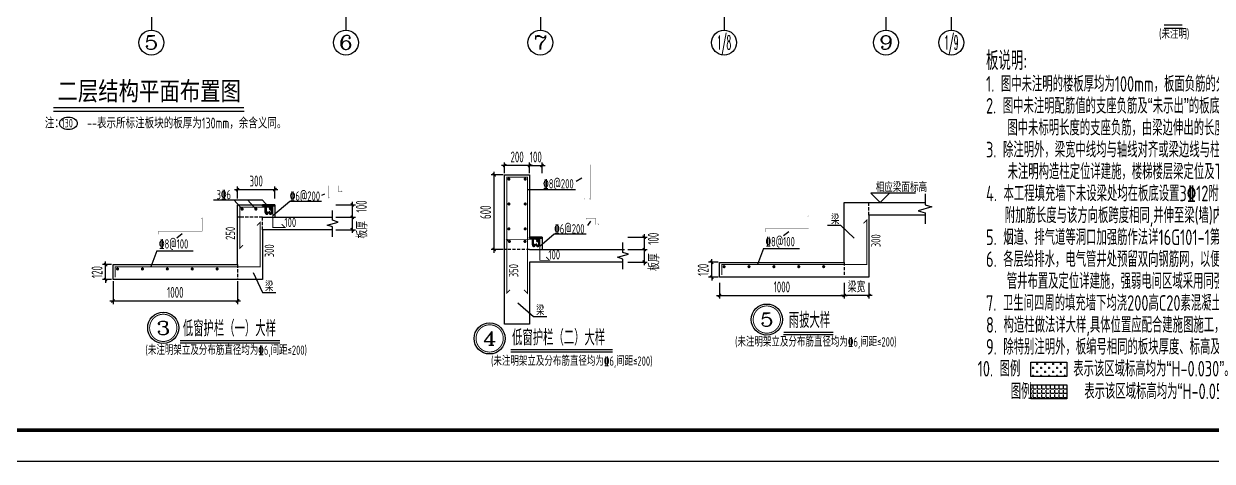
# Model space of a CAD drawing. Extents: x -441005 to 725361, y -182459 to 319313.
# Drawn here: x 174150 to 212333, y -133950 to -119895 of the extents above; entities that cross this region are included whole.
import ezdxf
from ezdxf.enums import TextEntityAlignment as Align

# ---------------------------------------------------------------- set-up
doc = ezdxf.new("R2010")
doc.units = 0
doc.header["$LTSCALE"] = 100
for name, pattern in [('CONTINOUS', [0]), ('DASHEDX2', [1.5, 1, -0.5]), ('HIDDEN', [7, 5, -2])]:
    doc.linetypes.add(name, pattern=pattern)
doc.layers.get('0').update_dxf_attribs({"linetype": 'CONTINUOUS'})
doc.layers.get('Defpoints').update_dxf_attribs({"linetype": 'CONTINUOUS'})
for name, color, linetype in [('AXIS', 3, 'CONTINUOUS'), ('AXIS_TEXT', 7, 'CONTINUOUS'), ('B板筋标注', 7, 'CONTINUOUS'), ('DIM', 3, 'CONTINUOUS'), ('D大样&索引', 7, 'CONTINUOUS'), ('JJHATCH2', 42, 'CONTINUOUS'), ('JJ金属', 62, 'CONTINUOUS'), ('REIN', 1, 'CONTINUOUS'), ('S说明&图名', 4, 'CONTINUOUS'), ('THIN', 7, 'CONTINUOUS'), ('图框', 7, 'CONTINUOUS')]:
    doc.layers.add(name, color=color, linetype=linetype)
doc.styles.add('_TCH_AXIS', font='COMPLEX', dxfattribs={"bigfont": 'GBCBIG'})
doc.styles.add('_TCH_DIM', font='tssdeng.shx', dxfattribs={"width": 0.7, "bigfont": '1.shx'})
doc.styles.add('COMP', font='COMPLEX', dxfattribs={"bigfont": 'hztxt'})
doc.styles.add('COMPLEX', font='COMPLEX')
doc.styles.add('STK', font='simhei_1.ttf')
doc.styles.add('tssd', font='tssdeng.shx', dxfattribs={"width": 0.7, "bigfont": '1.shx'})
doc.styles.add('TSSD_Dimension', font='tssdeng.shx', dxfattribs={"width": 0.62, "bigfont": '1.shx'})
doc.styles.add('TSSD_Rein', font='Tssdeng.shx', dxfattribs={"width": 0.7, "bigfont": '1.shx'})
doc.dimstyles.new('TSSD_25_100', dxfattribs={"dimtxt": 350, "dimasz": 100, "dimexe": 100, "dimexo": 50, "dimgap": 100, "dimtad": 1, "dimdec": 0, "dimlfac": 0.25, "dimzin": 0, "dimdsep": 46, "dimtxsty": 'TSSD_Dimension', "dimblk": 'ARCHTICK', "dimcen": 0, "dimdle": 100, "dimclrt": 7, "dimadec": 0, "dimazin": 0, "dimtfac": 1, "dimtdec": 0, "dimtix": 1, "dimtmove": 2, "dimatfit": 3, "dimfxl": 0, "dimtolj": 1, "dimtzin": 0, "dimarcsym": 0})

# ---------------------------------------------------------------- blocks, each defined once
blk = doc.blocks.new('_AXISO')
blk.add_circle((0, 0), 0.5)
at = {"layer": 'AXIS_TEXT', "style": 'COMPLEX', "width": 1.041667}
blk.add_attdef('A', text='', height=0.56, dxfattribs=at).set_placement((-0.25, -0.28), (0.25, -0.28), align=Align.FIT)
blk = doc.blocks.new('_INDEX1')
at = {"const_width": 0.035}
blk.add_lwpolyline([(-0.5, 0, 1), (0.5, 0, 1)], format="xyb", close=True, dxfattribs=at)
at = {"style": 'COMP', "width": 2.333333}
blk.add_attdef('1', text='', height=0.5, dxfattribs=at).set_placement((-0.25, -0.25), (0.25, -0.25), align=Align.FIT)
blk = doc.blocks.new('_ArchTick')
at = {"color": 0, "linetype": 'ByBlock', "const_width": 0.4}
blk.add_lwpolyline([(-0.5, -0.5), (0.5, 0.5)], dxfattribs=at)
blk = doc.blocks.new('*D1159')
at = {"layer": 'Defpoints', "color": 0}
for p in [(168924, -207566), (169176, -207566), (169176, -208046)]:
    blk.add_point(p, dxfattribs=at)
at = {"layer": 'DIM', "color": 0, "lineweight": -2}
for p, q in [((169126, -207566), (168824, -207566)), ((168924, -207566), (168924, -207466)), ((168924, -208046), (168924, -207566)), ((169126, -208046), (168824, -208046)), ((168924, -208046), (168924, -208146))]:
    blk.add_line(p, q, dxfattribs=at)
at = {"layer": 'DIM', "color": 0, "lineweight": -2, "xscale": 100, "yscale": 100, "zscale": 100}
for p, rotation in [((168924, -207566), 270), ((168924, -208046), 90)]:
    blk.add_blockref('_ArchTick', p, dxfattribs=dict(at, rotation=rotation))
at = {"layer": 'DIM', "color": 7, "insert": (168649, -207806), "char_height": 350, "attachment_point": 5, "rotation": 90, "style": 'TSSD_Dimension'}
blk.add_mtext('\\A1;120', dxfattribs=at)
blk = doc.blocks.new('*D1160')
at = {"layer": 'Defpoints', "color": 0}
for p in [(169176, -208171), (173176, -208171), (173176, -208631)]:
    blk.add_point(p, dxfattribs=at)
at = {"layer": 'DIM', "color": 0, "lineweight": -2}
for p, q in [((169176, -208221), (169176, -208731)), ((173176, -208221), (173176, -208731)), ((169076, -208631), (173276, -208631))]:
    blk.add_line(p, q, dxfattribs=at)
at = {"layer": 'DIM', "color": 0, "lineweight": -2, "xscale": 100, "yscale": 100, "zscale": 100, "rotation": 180}
blk.add_blockref('_ArchTick', (169176, -208631), dxfattribs=at)
at = {"layer": 'DIM', "color": 0, "lineweight": -2, "xscale": 100, "yscale": 100, "zscale": 100}
blk.add_blockref('_ArchTick', (173176, -208631), dxfattribs=at)
at = {"layer": 'DIM', "color": 7, "insert": (171176, -208356), "char_height": 350, "attachment_point": 5, "style": 'TSSD_Dimension'}
blk.add_mtext('\\A1;1000', dxfattribs=at)
blk = doc.blocks.new('*D1161')
at = {"layer": 'Defpoints', "color": 0}
for p in [(173176, -208171), (173976, -208171), (173176, -208631)]:
    blk.add_point(p, dxfattribs=at)
at = {"layer": 'DIM', "color": 0, "lineweight": -2}
for p, q in [((173176, -208221), (173176, -208731)), ((173976, -208221), (173976, -208731)), ((174076, -208631), (173076, -208631))]:
    blk.add_line(p, q, dxfattribs=at)
at = {"layer": 'DIM', "color": 0, "lineweight": -2, "xscale": 100, "yscale": 100, "zscale": 100, "rotation": 180}
blk.add_blockref('_ArchTick', (173176, -208631), dxfattribs=at)
at = {"layer": 'DIM', "color": 0, "lineweight": -2, "xscale": 100, "yscale": 100, "zscale": 100}
blk.add_blockref('_ArchTick', (173976, -208631), dxfattribs=at)
at = {"layer": 'DIM', "color": 7, "insert": (173576, -208356), "char_height": 350, "attachment_point": 5, "style": 'TSSD_Dimension'}
blk.add_mtext('\\A1;梁宽', dxfattribs=at)
blk = doc.blocks.new('E2')
at = {"layer": 'JJHATCH2'}
h = blk.add_hatch(dxfattribs=at)
h.set_pattern_fill('ANSI32', color=256, scale=20, style=0)
h.set_pattern_definition([(45, (-605.527, -3900.822), (-5.303301, 5.303301), []), (45, (-601.991, -3900.822), (-5.303301, 5.303301), [])])
h.paths.add_polyline_path([(0, 90), (-10, 90), (-10, -10), (0, -10)])
at = {"layer": 'JJ金属', "color": 6}
for p, q in [((-10, 90), (0, 90)), ((-10, -10), (-10, 90)), ((0, -10), (0, 90)), ((0, -10), (-10, -10))]:
    blk.add_line(p, q, dxfattribs=at)
at = {"layer": 'JJ金属', "linetype": 'HIDDEN'}
for points in [[(-16, 40), (-16, 60.3, 0.414214), (-17, 61.3), (-62.5, 61.3, 1), (-62.5, 49.3), (-56.5, 49.3), (-56.5, 43.3), (-62.5, 43.3, -1), (-62.5, 67.3), (-17, 67.3, -0.414214), (-10, 60.3)], [(-16, 40), (-16, 19.7, -0.414214), (-17, 18.7), (-62.5, 18.7, -1), (-62.5, 30.7), (-56.5, 30.7), (-56.5, 36.7), (-62.5, 36.7, 1), (-62.5, 12.7), (-17, 12.7, 0.414214), (-10, 19.7)]]:
    blk.add_lwpolyline(points, format="xyb", dxfattribs=at)
blk = doc.blocks.new('*D1615')
at = {"layer": 'Defpoints', "color": 0}
for p in [(-2391, 2442), (-2153, 2442), (-2153, 1962)]:
    blk.add_point(p, dxfattribs=at)
at = {"layer": 'DIM', "color": 0, "lineweight": -2}
for p, q in [((-2203, 2442), (-2491, 2442)), ((-2391, 2442), (-2391, 2542)), ((-2391, 1962), (-2391, 2442)), ((-2203, 1962), (-2491, 1962)), ((-2391, 1962), (-2391, 1862))]:
    blk.add_line(p, q, dxfattribs=at)
at = {"layer": 'DIM', "color": 0, "lineweight": -2, "xscale": 100, "yscale": 100, "zscale": 100}
for p, rotation in [((-2391, 2442), 270), ((-2391, 1962), 90)]:
    blk.add_blockref('_ArchTick', p, dxfattribs=dict(at, rotation=rotation))
at = {"layer": 'DIM', "color": 7, "insert": (-2666, 2202), "char_height": 350, "attachment_point": 5, "rotation": 90, "style": 'TSSD_Dimension'}
blk.add_mtext('\\A1;120', dxfattribs=at)
blk = doc.blocks.new('*D1616')
at = {"layer": 'Defpoints', "color": 0}
for p in [(-2153, 1962), (1847, 1962), (1847, 1275)]:
    blk.add_point(p, dxfattribs=at)
at = {"layer": 'DIM', "color": 0, "lineweight": -2}
for p, q in [((-2153, 1912), (-2153, 1175)), ((1847, 1912), (1847, 1175)), ((-2253, 1275), (1947, 1275))]:
    blk.add_line(p, q, dxfattribs=at)
at = {"layer": 'DIM', "color": 0, "lineweight": -2, "xscale": 100, "yscale": 100, "zscale": 100, "rotation": 180}
blk.add_blockref('_ArchTick', (-2153, 1275), dxfattribs=at)
at = {"layer": 'DIM', "color": 0, "lineweight": -2, "xscale": 100, "yscale": 100, "zscale": 100}
blk.add_blockref('_ArchTick', (1847, 1275), dxfattribs=at)
at = {"layer": 'DIM', "color": 7, "insert": (-153, 1550), "char_height": 350, "attachment_point": 5, "style": 'TSSD_Dimension'}
blk.add_mtext('\\A1;1000', dxfattribs=at)
blk = doc.blocks.new('*D1617')
at = {"layer": 'Defpoints', "color": 0}
for p in [(3047, 4851), (1847, 4512), (3047, 4512)]:
    blk.add_point(p, dxfattribs=at)
at = {"layer": 'DIM', "color": 0, "lineweight": -2}
for p, q in [((1747, 4851), (3147, 4851)), ((1847, 4562), (1847, 4951)), ((3047, 4562), (3047, 4951))]:
    blk.add_line(p, q, dxfattribs=at)
at = {"layer": 'DIM', "color": 0, "lineweight": -2, "xscale": 100, "yscale": 100, "zscale": 100, "rotation": 180}
blk.add_blockref('_ArchTick', (1847, 4851), dxfattribs=at)
at = {"layer": 'DIM', "color": 0, "lineweight": -2, "xscale": 100, "yscale": 100, "zscale": 100}
blk.add_blockref('_ArchTick', (3047, 4851), dxfattribs=at)
at = {"layer": 'DIM', "color": 7, "insert": (2447, 5126), "char_height": 350, "attachment_point": 5, "style": 'TSSD_Dimension'}
blk.add_mtext('\\A1;300', dxfattribs=at)
blk = doc.blocks.new('*D1618')
at = {"layer": 'Defpoints', "color": 0}
for p in [(4954, 4362), (4954, 3962), (5534, 3962)]:
    blk.add_point(p, dxfattribs=at)
at = {"layer": 'DIM', "color": 0, "lineweight": -2}
for p, q in [((5004, 4362), (5634, 4362)), ((5534, 4462), (5534, 3862)), ((5004, 3962), (5634, 3962))]:
    blk.add_line(p, q, dxfattribs=at)
at = {"layer": 'DIM', "color": 0, "lineweight": -2, "xscale": 100, "yscale": 100, "zscale": 100}
for p, rotation in [((5534, 4362), 90), ((5534, 3962), 270)]:
    blk.add_blockref('_ArchTick', p, dxfattribs=dict(at, rotation=rotation))
at = {"layer": 'DIM', "color": 7, "insert": (5827, 4311), "char_height": 350, "attachment_point": 5, "rotation": 90, "style": 'TSSD_Dimension'}
blk.add_mtext('\\A1;100', dxfattribs=at)
blk = doc.blocks.new('*D1619')
at = {"layer": 'Defpoints', "color": 0}
for p in [(4954, 3962), (4954, 3562), (5534, 3562)]:
    blk.add_point(p, dxfattribs=at)
at = {"layer": 'DIM', "color": 0, "lineweight": -2}
for p, q in [((5004, 3962), (5634, 3962)), ((5534, 4062), (5534, 3462)), ((5004, 3562), (5634, 3562))]:
    blk.add_line(p, q, dxfattribs=at)
at = {"layer": 'DIM', "color": 0, "lineweight": -2, "xscale": 100, "yscale": 100, "zscale": 100}
for p, rotation in [((5534, 3962), 90), ((5534, 3562), 270)]:
    blk.add_blockref('_ArchTick', p, dxfattribs=dict(at, rotation=rotation))
at = {"layer": 'DIM', "color": 7, "insert": (5847, 3562), "char_height": 350, "attachment_point": 5, "rotation": 90, "style": 'TSSD_Dimension'}
blk.add_mtext('\\A1;板厚', dxfattribs=at)
blk = doc.blocks.new('A2+1_2')
at = {"layer": '图框'}
blk.add_lwpolyline([(0, 0), (89100, 0), (89100, 42000), (0, 42000)], close=True, dxfattribs=at)
at = {"layer": '图框', "const_width": 120}
blk.add_lwpolyline([(2500, 1000), (88100, 1000), (88100, 41000), (2500, 41000)], close=True, dxfattribs=at)
blk = doc.blocks.new('*D1621')
at = {"layer": 'Defpoints', "color": 0}
for p in [(603, 5616), (941, 5616), (941, 3216)]:
    blk.add_point(p, dxfattribs=at)
at = {"layer": 'DIM', "color": 0, "lineweight": -2}
for p, q in [((891, 5616), (503, 5616)), ((603, 3116), (603, 5716)), ((891, 3216), (503, 3216))]:
    blk.add_line(p, q, dxfattribs=at)
at = {"layer": 'DIM', "color": 0, "lineweight": -2, "xscale": 100, "yscale": 100, "zscale": 100}
for p, rotation in [((603, 5616), 90), ((603, 3216), 270)]:
    blk.add_blockref('_ArchTick', p, dxfattribs=dict(at, rotation=rotation))
at = {"layer": 'DIM', "color": 7, "insert": (328, 4416), "char_height": 350, "attachment_point": 5, "rotation": 90, "style": 'TSSD_Dimension'}
blk.add_mtext('\\A1;600', dxfattribs=at)
blk = doc.blocks.new('*D1622')
at = {"layer": 'Defpoints', "color": 0}
for p in [(941, 5917), (941, 5616), (1741, 5616)]:
    blk.add_point(p, dxfattribs=at)
at = {"layer": 'DIM', "color": 0, "lineweight": -2}
for p, q in [((1841, 5917), (841, 5917)), ((941, 5666), (941, 6017)), ((1741, 5666), (1741, 6017))]:
    blk.add_line(p, q, dxfattribs=at)
at = {"layer": 'DIM', "color": 0, "lineweight": -2, "xscale": 100, "yscale": 100, "zscale": 100, "rotation": 180}
blk.add_blockref('_ArchTick', (941, 5917), dxfattribs=at)
at = {"layer": 'DIM', "color": 0, "lineweight": -2, "xscale": 100, "yscale": 100, "zscale": 100}
blk.add_blockref('_ArchTick', (1741, 5917), dxfattribs=at)
at = {"layer": 'DIM', "color": 7, "insert": (1341, 6192), "char_height": 350, "attachment_point": 5, "style": 'TSSD_Dimension'}
blk.add_mtext('\\A1;200', dxfattribs=at)
blk = doc.blocks.new('*D1623')
at = {"layer": 'Defpoints', "color": 0}
for p in [(4845, 3616), (4845, 3216), (5425, 3216)]:
    blk.add_point(p, dxfattribs=at)
at = {"layer": 'DIM', "color": 0, "lineweight": -2}
for p, q in [((4895, 3616), (5525, 3616)), ((5425, 3716), (5425, 3116)), ((4895, 3216), (5525, 3216))]:
    blk.add_line(p, q, dxfattribs=at)
at = {"layer": 'DIM', "color": 0, "lineweight": -2, "xscale": 100, "yscale": 100, "zscale": 100}
for p, rotation in [((5425, 3616), 90), ((5425, 3216), 270)]:
    blk.add_blockref('_ArchTick', p, dxfattribs=dict(at, rotation=rotation))
at = {"layer": 'DIM', "color": 7, "insert": (5718, 3565), "char_height": 350, "attachment_point": 5, "rotation": 90, "style": 'TSSD_Dimension'}
blk.add_mtext('\\A1;100', dxfattribs=at)
blk = doc.blocks.new('*D1624')
at = {"layer": 'Defpoints', "color": 0}
for p in [(4845, 3216), (4845, 2816), (5425, 2816)]:
    blk.add_point(p, dxfattribs=at)
at = {"layer": 'DIM', "color": 0, "lineweight": -2}
for p, q in [((4895, 3216), (5525, 3216)), ((5425, 3316), (5425, 2716)), ((4895, 2816), (5525, 2816))]:
    blk.add_line(p, q, dxfattribs=at)
at = {"layer": 'DIM', "color": 0, "lineweight": -2, "xscale": 100, "yscale": 100, "zscale": 100}
for p, rotation in [((5425, 3216), 90), ((5425, 2816), 270)]:
    blk.add_blockref('_ArchTick', p, dxfattribs=dict(at, rotation=rotation))
at = {"layer": 'DIM', "color": 7, "insert": (5738, 2816), "char_height": 350, "attachment_point": 5, "rotation": 90, "style": 'TSSD_Dimension'}
blk.add_mtext('\\A1;板厚', dxfattribs=at)
blk = doc.blocks.new('*D1625')
at = {"layer": 'Defpoints', "color": 0}
for p in [(2141, 5917), (1741, 5616), (2141, 5616)]:
    blk.add_point(p, dxfattribs=at)
at = {"layer": 'DIM', "color": 0, "lineweight": -2}
for p, q in [((1741, 5917), (1641, 5917)), ((1741, 5666), (1741, 6017)), ((1741, 5917), (2141, 5917)), ((2141, 5666), (2141, 6017)), ((2141, 5917), (2241, 5917))]:
    blk.add_line(p, q, dxfattribs=at)
at = {"layer": 'DIM', "color": 0, "lineweight": -2, "xscale": 100, "yscale": 100, "zscale": 100}
blk.add_blockref('_ArchTick', (1741, 5917), dxfattribs=at)
at = {"layer": 'DIM', "color": 0, "lineweight": -2, "xscale": 100, "yscale": 100, "zscale": 100, "rotation": 180}
blk.add_blockref('_ArchTick', (2141, 5917), dxfattribs=at)
at = {"layer": 'DIM', "color": 7, "insert": (1941, 6192), "char_height": 350, "attachment_point": 5, "style": 'TSSD_Dimension'}
blk.add_mtext('\\A1;100', dxfattribs=at)
blk = doc.blocks.new('A$C4D7F1A21')
at = {"layer": 'D大样&索引'}
for p, q in [((1942.8, 2248.9), (1942.8, 4168.9)), ((1942.8, 4168.9), (4542.8, 4168.9)), ((4542.8, 3768.9), (2742.8, 3768.9)), ((2742.8, 3768.9), (2742.8, 1768.9)), ((-2.2, 3108.3), (162.6, 3244.3)), ((-647, 2692.9), (-840, 2178.9)), ((-647, 2692.9), (512.9, 2692.9)), ((-2057.2, 1768.9), (-2057.2, 2248.9)), ((-2057.2, 2248.9), (1942.8, 2248.9)), ((2742.8, 1768.9), (-2057.2, 1768.9))]:
    blk.add_line(p, q, dxfattribs=at)
at = {"layer": 'D大样&索引', "linetype": 'DASHEDX2'}
for p, q in [((2742.8, 3768.9), (2742.8, 4168.9)), ((1942.8, 2248.9), (1942.8, 1768.9))]:
    blk.add_line(p, q, dxfattribs=at)
at = {"layer": 'D大样&索引', "color": 6}
blk.add_lwpolyline([(4231.9, 4468.9), (2798.7, 4468.9), (3098.7, 4168.9), (3398.7, 4468.9)], dxfattribs=at)
at = {"layer": 'D大样&索引'}
for points in [[(2270.2, 3021.1), (1842.1, 3429.2), (1410.8, 3429.2)], [(0, -70.1), (1593.2, -70.1)]]:
    blk.add_lwpolyline(points, dxfattribs=at)
at = {"layer": 'D大样&索引', "const_width": 40}
blk.add_lwpolyline([(0, 0), (1593.2, 0)], dxfattribs=at)
at = {"layer": 'REIN'}
for points in [[(-1987.2, 1845.1, 30, 30, 0), (-1987.2, 2178.9, 30, 30, 0), (2672.8, 2178.9, 30, 30, 0), (2672.8, 3610.5, 30, 30, 0), (2566.7, 3504.4, 30, 30, 0)], [(-592.8, 3223.1, 9, 9, 0), (-592.8, 3323.3, 9, 9, 0), (805.2, 3323.3, 9, 9, 0), (805.2, 3752.8, 9, 9, 0), (773.4, 3720.9, 9, 9, 0)]]:
    blk.add_lwpolyline(points, format="xyseb", dxfattribs=at)
at = {"layer": 'REIN', "const_width": 50}
for points in [[(-1937.5, 2109.6, 1), (-1887.5, 2109.6, 1)], [(-1137.5, 2109.6, 1), (-1087.5, 2109.6, 1)], [(-337.5, 2109.6, 1), (-287.5, 2109.6, 1)], [(462.5, 2109.6, 1), (512.5, 2109.6, 1)], [(1262.5, 2109.6, 1), (1312.5, 2109.6, 1)]]:
    blk.add_lwpolyline(points, format="xyb", close=True, dxfattribs=at)
at = {"layer": 'THIN'}
blk.add_lwpolyline([(4542.8, 4448.9), (4542.8, 4098.9), (4762.8, 4028.9), (4322.8, 3908.9), (4542.8, 3838.9), (4542.8, 3488.9)], dxfattribs=at)
at = {"layer": 'D大样&索引', "color": 6, "style": '_TCH_DIM', "width": 0.705882}
blk.add_text('相应梁面标高', height=300, rotation=359.99999, dxfattribs=at).set_placement((2959.1, 4506.9))
at = {"layer": 'D大样&索引', "style": 'TSSD_Rein', "width": 0.7}
for s, height, p in [('梁', 300, (1522.4, 3471.4)), ('%%1328@100', 300, (-582, 2763.6)), ('雨披大样', 500, (166.4, 139.8)), ('(未注明架立及分布筋直径均为%%1326,间距≤200)', 300, (-1558.6, -456.7))]:
    blk.add_text(s, height=height, dxfattribs=at).set_placement(p)
blk.add_text('300', height=300, rotation=90, dxfattribs=at).set_placement((3113.9, 2734))
at = {"layer": 'DIM'}
dim = blk.add_linear_dim(base=(-2309.6, 2248.9), p1=(-2057.2, 1768.9), p2=(-2057.2, 2248.9), angle=90, dimstyle='TSSD_25_100', dxfattribs=at)
dim.commit()
dim.dimension.update_dxf_attribs({"geometry": '*D1159', "text_midpoint": (-2584.6, 2008.9), "insert": (-171233.2, 209815.1)})
dim = blk.add_linear_dim(base=(1942.8, 1183.7), p1=(-2057.2, 1644), p2=(1942.8, 1644), dimstyle='TSSD_25_100', dxfattribs=at)
dim.commit()
dim.dimension.update_dxf_attribs({"geometry": '*D1160', "text_midpoint": (-57.2, 1458.7), "insert": (-171233.2, 209815.1)})
dim = blk.add_linear_dim(base=(1942.8, 1183.7), p1=(2742.8, 1644), p2=(1942.8, 1644), text='梁宽', dimstyle='TSSD_25_100', dxfattribs=at)
dim.commit()
dim.dimension.update_dxf_attribs({"geometry": '*D1161', "text_midpoint": (2342.8, 1458.7), "insert": (-171233.2, 209815.1)})
blk = doc.blocks.new('A$C01C8685F')
at = {"layer": 'D大样&索引'}
for p, q in [((4558.5, 4673.4), (4651.8, 4715.1)), ((2653.6, 4510.3), (1073.1, 4510.3)), ((1995, 4225.6), (1739.6, 4510.3)), ((1847.1, 2442.1), (1847.1, 4362.1)), ((1847.1, 4362.1), (3047.1, 4362.1)), ((2438.6, 4225.6), (2183.2, 4510.3)), ((2909, 4225.6), (2653.6, 4510.3)), ((2977.1, 4019.5), (3523.3, 4479.7)), ((3047.1, 4362.1), (3047.1, 3962.1)), ((3523.3, 4479.7), (4549.9, 4479.7)), ((2647.1, 3962.1), (4901.9, 3962.1)), ((-97.9, 3301.5), (66.9, 3437.5)), ((4901.9, 3562.1), (2647.1, 3562.1)), ((2647.1, 3562.1), (2647.1, 1962.1)), ((-742.7, 2886.1), (-935.8, 2372.1)), ((-742.7, 2886.1), (417.2, 2886.1)), ((-2152.9, 1962.1), (-2152.9, 2442.1)), ((-2152.9, 2442.1), (1847.1, 2442.1)), ((2647.1, 1962.1), (-2152.9, 1962.1)), ((2346.4, 2186.5), (2644.5, 1546.6)), ((2644.5, 1546.6), (3075.8, 1546.6))]:
    blk.add_line(p, q, dxfattribs=at)
at = {"layer": 'D大样&索引', "linetype": 'DASHEDX2'}
for p, q in [((2647.1, 3962.1), (1847.1, 3962.1)), ((2647.1, 3562.1), (2647.1, 3962.1)), ((1847.1, 2442.1), (1847.1, 1962.1))]:
    blk.add_line(p, q, dxfattribs=at)
at = {"layer": 'D大样&索引', "const_width": 40}
blk.add_lwpolyline([(0, 0), (3210.3, 0)], dxfattribs=at)
at = {"layer": 'D大样&索引'}
blk.add_lwpolyline([(0, -70.1), (3210.3, -70.1)], dxfattribs=at)
at = {"layer": 'REIN'}
for points, const_width in [([(4803.1, 4611.9), (4771.3, 4580.1), (4771.3, 4580.1), (4771.3, 4979.1), (5089.3, 4979.1), (5089.3, 4781.1), (5207.1, 4781.1), (5175.3, 4812.9)], 9), ([(2023.2, 3068.1), (1917.1, 2962.1), (1917.1, 2962.1), (1917.1, 4292.1), (2977.1, 4292.1), (2977.1, 3632.1), (3369.9, 3632.1), (3263.8, 3738.1)], 30)]:
    blk.add_lwpolyline(points, dxfattribs=dict(at, const_width=const_width))
at = {"layer": 'REIN', "const_width": 50}
for points in [[(1970, 4225.6, 1), (2020, 4225.6, 1)], [(2413.6, 4225.6, 1), (2463.6, 4225.6, 1)], [(2884, 4225.6, 1), (2934, 4225.6, 1)], [(-2033.2, 2302.8, 1), (-1983.2, 2302.8, 1)], [(-1233.2, 2302.8, 1), (-1183.2, 2302.8, 1)], [(-433.2, 2302.8, 1), (-383.2, 2302.8, 1)], [(366.8, 2302.8, 1), (416.8, 2302.8, 1)], [(1166.8, 2302.8, 1), (1216.8, 2302.8, 1)]]:
    blk.add_lwpolyline(points, format="xyb", close=True, dxfattribs=at)
at = {"layer": 'REIN'}
for points in [[(-2082.9, 2038.2, 30, 30, 0), (-2082.9, 2372.1, 30, 30, 0), (2577.1, 2372.1, 30, 30, 0), (2577.1, 3803.7, 30, 30, 0), (2471, 3697.6, 30, 30, 0)], [(-688.5, 3416.3, 9, 9, 0), (-688.5, 3516.4, 9, 9, 0), (709.5, 3516.4, 9, 9, 0), (709.5, 3945.9, 9, 9, 0), (677.7, 3914.1, 9, 9, 0)]]:
    blk.add_lwpolyline(points, format="xyseb", dxfattribs=at)
at = {"layer": 'THIN'}
blk.add_lwpolyline([(4901.9, 3338.1), (4901.9, 3658.1), (4725.9, 3714.1), (5077.9, 3810.1), (4901.9, 3866.1), (4901.9, 4186.1)], dxfattribs=at)
at = {"layer": 'D大样&索引', "xscale": 4, "yscale": 4, "zscale": 4, "rotation": 90}
blk.add_blockref('E2', (3007.1, 4362.1), dxfattribs=at)
at = {"layer": 'D大样&索引', "style": 'TSSD_Rein', "width": 0.7}
for s, height, p in [('3%%1326', 300, (1172.4, 4541.8)), ('%%1326@200', 300, (3525.4, 4495.3)), ('100', 300, (3356.9, 3648.7)), ('%%1328@100', 300, (-677.7, 2956.8)), ('梁', 300, (2729.5, 1588.8)), ('低窗护栏（一）大样', 500, (89.4, 139.8)), ('(未注明架立及分布筋直径均为%%1326,间距≤200)', 300, (-1108.6, -456.7))]:
    blk.add_text(s, height=height, dxfattribs=at).set_placement(p)
for s, p in [('250', (1764.7, 3238)), ('300', (3018.2, 2678.2))]:
    blk.add_text(s, height=300, rotation=90, dxfattribs=at).set_placement(p)
at = {"layer": 'DIM'}
for base, p1, p2, picture, middle in [((3047.1, 4850.9), (1847.1, 4511.6), (3047.1, 4511.6), '*D1617', (2447.1, 5125.9)), ((1847.1, 1275.1), (-2152.9, 1962.1), (1847.1, 1962.1), '*D1616', (-152.9, 1550.1))]:
    dim = blk.add_linear_dim(base=base, p1=p1, p2=p2, dimstyle='TSSD_25_100', dxfattribs=at)
    dim.commit()
    dim.dimension.update_dxf_attribs({"geometry": picture, "text_midpoint": middle})
dim = blk.add_linear_dim(base=(5534.2, 3962.1), p1=(4953.7, 4362.1), p2=(4953.7, 3962.1), angle=90, dimstyle='TSSD_25_100', dxfattribs=at)
dim.commit()
dim.dimension.update_dxf_attribs({"geometry": '*D1618', "text_midpoint": (5826.6, 4310.6), "dimtype": 128})
dim = blk.add_linear_dim(base=(5534.2, 3562.1), p1=(4953.7, 3962.1), p2=(4953.7, 3562.1), angle=90, text='板厚', dimstyle='TSSD_25_100', dxfattribs=at)
dim.commit()
dim.dimension.update_dxf_attribs({"geometry": '*D1619', "text_midpoint": (5846.7, 3561.9), "dimtype": 128})
dim = blk.add_linear_dim(base=(-2391.5, 2442.1), p1=(-2152.9, 1962.1), p2=(-2152.9, 2442.1), angle=90, dimstyle='TSSD_25_100', dxfattribs=at)
dim.commit()
dim.dimension.update_dxf_attribs({"geometry": '*D1615', "text_midpoint": (-2666.5, 2202.1)})
blk = doc.blocks.new('A$C7E0915FA')
at = {"layer": 'D大样&索引'}
for p, q in [((941, 1216), (941, 5616)), ((941, 5616), (1741, 5616)), ((1741, 5616), (1741, 3616)), ((3241, 5416), (3416, 5516)), ((3216, 5141), (1671, 5141)), ((3696.9, 4130.5), (3600.7, 3991.4)), ((2141, 3616), (1741, 3616)), ((2071, 3329.7), (2531.5, 3717.6)), ((2141, 3616), (2141, 3216)), ((2531.5, 3717.6), (3558, 3717.6)), ((1741, 3216), (4792.5, 3216)), ((4741, 2816), (1741, 2816)), ((1741, 2816), (1741, 816)), ((941, 816), (941, 1216)), ((941, 1216), (941, 1216)), ((1741, 816), (941, 816))]:
    blk.add_line(p, q, dxfattribs=at)
at = {"layer": 'D大样&索引', "linetype": 'DASHEDX2'}
blk.add_line((1741, 3216), (941, 3216), dxfattribs=at)
at = {"layer": 'D大样&索引'}
for points in [[(4741, 2592), (4741, 2912), (4565, 2968), (4917, 3064), (4741, 3120), (4741, 3440)], [(1363.4, 1500.1), (1866, 1066), (2297.4, 1066)], [(1137.6, -70.1), (4409.8, -70.1)]]:
    blk.add_lwpolyline(points, dxfattribs=at)
at = {"layer": 'D大样&索引', "const_width": 40}
blk.add_lwpolyline([(1137.6, 0), (4409.8, 0)], dxfattribs=at)
at = {"layer": 'REIN'}
for points, const_width in [([(3521.4, 4857.9), (3489.5, 4826), (3489.5, 5945), (3687.5, 5945), (3687.5, 4826), (3655.7, 4857.9)], 9), ([(1117.1, 1922.1), (1011, 1816), (1011, 5546), (1671, 5546), (1671, 1816), (1565, 1922.1)], 30), ([(3584.6, 4187.3), (3552.8, 4219.1), (3874.9, 4219.1), (3874.9, 4016.3), (3967, 4016.3), (3935.2, 4048.1)], 9), ([(1103.3, 3440), (997.2, 3546), (2071, 3546), (2071, 2870), (2378, 2870), (2271.9, 2976.1)], 30)]:
    blk.add_lwpolyline(points, dxfattribs=dict(at, const_width=const_width))
at = {"layer": 'REIN', "const_width": 50}
for points in [[(1052.3, 5481.2, 1), (1102.3, 5481.2, 1)], [(1577.3, 5481.2, 1), (1627.3, 5481.2, 1)], [(1052.3, 4681.2, 1), (1102.3, 4681.2, 1)], [(1577.3, 4681.2, 1), (1627.3, 4681.2, 1)], [(1052.3, 3881.2, 1), (1102.3, 3881.2, 1)], [(1577.3, 3881.2, 1), (1627.3, 3881.2, 1)], [(1067.4, 3477.4, 1), (1117.4, 3477.4, 1)], [(1569.1, 3478.7, 1), (1619.1, 3478.7, 1)], [(1976.1, 3496.2, 1), (2026.1, 3496.2, 1)]]:
    blk.add_lwpolyline(points, format="xyb", close=True, dxfattribs=at)
at = {"layer": 'D大样&索引', "xscale": 4, "yscale": 4, "zscale": 4, "rotation": 90}
blk.add_blockref('E2', (2101, 3616), dxfattribs=at)
at = {"layer": 'D大样&索引', "style": 'TSSD_Rein', "width": 0.7}
for s, height, p in [('%%1328@200', 300, (2178, 5179.6)), ('%%1326@200', 300, (2533.5, 3733.2)), ('100', 300, (2348, 2899)), ('梁', 300, (1951.1, 1108.2)), ('低窗护栏（二）大样', 500, (1179, 139.8)), ('(未注明架立及分布筋直径均为%%1326,间距≤200)', 300, (505.7, -516.5))]:
    blk.add_text(s, height=height, dxfattribs=at).set_placement(p)
blk.add_text('350', height=300, rotation=90, dxfattribs=at).set_placement((1377.5, 2328))
at = {"layer": 'DIM'}
for base, p2, picture, middle in [((941, 5917.2), (941, 5616), '*D1622', (1341, 6192.2)), ((2141, 5917.2), (2141, 5616), '*D1625', (1941, 6192.2))]:
    dim = blk.add_linear_dim(base=base, p1=(1741, 5616), p2=p2, dimstyle='TSSD_25_100', dxfattribs=at)
    dim.commit()
    dim.dimension.update_dxf_attribs({"geometry": picture, "text_midpoint": middle})
dim = blk.add_linear_dim(base=(602.6, 5616), p1=(941, 3216), p2=(941, 5616), angle=90, dimstyle='TSSD_25_100', dxfattribs=at)
dim.commit()
dim.dimension.update_dxf_attribs({"geometry": '*D1621', "text_midpoint": (327.6, 4416)})
dim = blk.add_linear_dim(base=(5425.3, 3216), p1=(4844.8, 3616), p2=(4844.8, 3216), angle=90, dimstyle='TSSD_25_100', dxfattribs=at)
dim.commit()
dim.dimension.update_dxf_attribs({"geometry": '*D1623', "text_midpoint": (5717.7, 3564.6), "dimtype": 128})
dim = blk.add_linear_dim(base=(5425.3, 2816), p1=(4844.8, 3216), p2=(4844.8, 2816), angle=90, text='板厚', dimstyle='TSSD_25_100', dxfattribs=at)
dim.commit()
dim.dimension.update_dxf_attribs({"geometry": '*D1624', "text_midpoint": (5737.9, 2815.8), "dimtype": 128})

msp = doc.modelspace()

# ---------------------------------------------------------------- hatches: boundary and pattern name
at = {"layer": 'B板筋标注'}
h = msp.add_hatch(dxfattribs=at)
h.set_pattern_fill('CROSS', color=6, scale=20, style=0)
h.set_pattern_definition([(0, (380924.06, -11186.93), (127, 127), [63.5, -190.5]), (90, (380955.81, -11218.68), (-127, 127), [63.5, -190.5])])
h.paths.add_polyline_path([(207658.7, -130772), (206509.7, -130772), (206509.7, -131225), (207658.7, -131225)])
h = msp.add_hatch(dxfattribs=at)
h.set_pattern_fill('ANGLE', color=5, scale=20, style=0)
h.set_pattern_definition([(0, (150000, 250), (0, 139.7), [101.6, -38.1]), (90, (150000, 250), (-139.7, 9e-15), [101.6, -38.1])])
h.paths.add_polyline_path([(207658.7, -131497), (206509.7, -131497), (206509.7, -131950), (207658.7, -131950)])

# ---------------------------------------------------------------- linework, layer by layer
at = {"layer": 'AXIS'}
for p, q in [((178250, -117600), (178250, -120100)), ((184500, -117600), (184500, -120100)), ((190750, -117600), (190750, -120100)), ((196650, -117600), (196650, -120100)), ((201850, -117600), (201850, -120100)), ((203950, -117600), (203950, -120100))]:
    msp.add_line(p, q, dxfattribs=at)
at = {"layer": 'B板筋标注', "color": 2, "linetype": 'CONTINOUS', "ltscale": 5}
msp.add_ellipse((175582.8, -123093.9), major_axis=(-283.5, 0), ratio=0.7083334, dxfattribs=at)
at = {"layer": 'D大样&索引'}
msp.add_line((210785.8, -120033), (211375.9, -120033), dxfattribs=at)
at = {"layer": 'D大样&索引', "const_width": 50}
msp.add_lwpolyline([(210785.8, -119932.9), (211375.9, -119932.9)], dxfattribs=at)
at = {"layer": 'D大样&索引'}
for centre in [(198022.7, -129398.5), (178630.8, -129664.9), (189117.6, -130004.3)]:
    msp.add_circle(centre, 500, dxfattribs=at)
at = {"layer": 'S说明&图名'}
msp.add_line((175102.8, -122700), (181228.9, -122700), dxfattribs=at)
msp.add_lwpolyline([(175102.8, -122592, 45, 45, 0), (181228.9, -122592, 0, 0, 0)], format="xyseb", dxfattribs=at)
for points in [[(206509.7, -130772), (207658.7, -130772), (207658.7, -131225), (206509.7, -131225)], [(206509.7, -131497), (207658.7, -131497), (207658.7, -131950), (206509.7, -131950)]]:
    msp.add_lwpolyline(points, close=True, dxfattribs=at)

# ---------------------------------------------------------------- block references
msp.add_blockref('A2+1_2', (139600, -133950))
at = {"layer": 'AXIS'}
ref = msp.add_blockref('_AXISO', (178250, -120500), dxfattribs=dict(at, xscale=800, yscale=800, zscale=800))
ref.add_attrib('A', '5', dxfattribs={"layer": 'AXIS_TEXT', "height": 452.5, "style": '_TCH_AXIS', "width": 1.5}).set_placement((178023.7, -120726.3), (178476.3, -120726.3), align=Align.FIT)
ref = msp.add_blockref('_AXISO', (184500, -120500), dxfattribs=dict(at, xscale=800, yscale=800, zscale=800))
ref.add_attrib('A', '6', dxfattribs={"layer": 'AXIS_TEXT', "height": 452.5, "style": '_TCH_AXIS', "width": 1.5}).set_placement((184273.7, -120726.3), (184726.3, -120726.3), align=Align.FIT)
ref = msp.add_blockref('_AXISO', (190750, -120500), dxfattribs=dict(at, xscale=800, yscale=800, zscale=800))
ref.add_attrib('A', '7', dxfattribs={"layer": 'AXIS_TEXT', "height": 452.5, "style": '_TCH_AXIS', "width": 1.5}).set_placement((190523.7, -120726.3), (190976.3, -120726.3), align=Align.FIT)
ref = msp.add_blockref('_AXISO', (196650, -120500), dxfattribs=dict(at, xscale=800, yscale=800, zscale=800))
ref.add_attrib('A', '1/8', dxfattribs={"layer": 'AXIS_TEXT', "height": 452.55, "style": '_TCH_AXIS', "width": 0.411765}).set_placement((196423.7, -120726.3), (196876.3, -120726.3), align=Align.FIT)
ref = msp.add_blockref('_AXISO', (201850, -120500), dxfattribs=dict(at, xscale=800, yscale=800, zscale=800))
ref.add_attrib('A', '9', dxfattribs={"layer": 'AXIS_TEXT', "height": 452.5, "style": '_TCH_AXIS', "width": 1.5}).set_placement((201623.7, -120726.3), (202076.3, -120726.3), align=Align.FIT)
ref = msp.add_blockref('_AXISO', (203950, -120500), dxfattribs=dict(at, xscale=800, yscale=800, zscale=800))
ref.add_attrib('A', '1/9', dxfattribs={"layer": 'AXIS_TEXT', "height": 452.55, "style": '_TCH_AXIS', "width": 0.411765}).set_placement((203723.7, -120726.3), (204176.3, -120726.3), align=Align.FIT)
at = {"layer": 'D大样&索引'}
for name, p in [('A$C7E0915FA', (188659, -130366)), ('A$C01C8685F', (179170.7, -130075.1)), ('A$C4D7F1A21', (198562.6, -129808.7))]:
    msp.add_blockref(name, p, dxfattribs=at)
ref = msp.add_blockref('_INDEX1', (198022.7, -129398.5), dxfattribs=dict(at, xscale=-875, yscale=875))
ref.add_attrib('1', '5', dxfattribs={"layer": '0', "height": 437.5, "style": 'COMP', "width": 1.5}).set_placement((197804, -129617.3), (198241.5, -129617.3), align=Align.FIT)
ref = msp.add_blockref('_INDEX1', (178630.8, -129664.9), dxfattribs=dict(at, xscale=-875, yscale=875))
ref.add_attrib('1', '3', dxfattribs={"layer": '0', "height": 437.5, "style": 'COMP', "width": 1.5}).set_placement((178412.1, -129883.7), (178849.6, -129883.7), align=Align.FIT)
ref = msp.add_blockref('_INDEX1', (189117.6, -130004.3), dxfattribs=dict(at, xscale=-875, yscale=875))
ref.add_attrib('1', '4', dxfattribs={"layer": '0', "height": 437.5, "style": 'COMP', "width": 1.3125}).set_placement((188898.8, -130223.1), (189336.3, -130223.1), align=Align.FIT)

# ---------------------------------------------------------------- texts
at = {"layer": 'B板筋标注', "color": 2, "linetype": 'CONTINOUS', "ltscale": 5, "style": 'TSSD_Rein', "width": 0.7}
msp.add_text('130', height=275, dxfattribs=at).set_placement((175358.8, -123226.8))
at = {"layer": 'D大样&索引', "style": 'TSSD_Rein', "width": 0.7}
msp.add_text('(未注明)', height=300, dxfattribs=at).set_placement((210626.2, -120075), align=Align.TOP_LEFT)
at = {"layer": 'S说明&图名', "style": 'TSSD_Rein', "width": 0.7}
for s, height, p in [('板说明:', 600, (205065.6, -121381.1)), ('1. 图中未注明的楼板厚均为100mm，板面负筋的分布筋均为%%1326@200。', 500, (205065.6, -122077.2)), ('2. 图中未注明配筋值的支座负筋及“未示出”的板底正筋的配筋值均为%%1328@200,', 500, (205065.6, -122781.1)), ('   图中未标明长度的支座负筋，由梁边伸出的长度均为500mm。', 500, (205114.4, -123484.9)), ('3. 除注明外，梁宽中线均与轴线对齐或梁边线与柱墙边平齐,次梁均为梁中线定位；', 500, (205065.6, -124188.7)), ('   未注明构造柱定位详建施，楼梯楼层梁定位及TZ、TGZ布置与配筋详“楼梯大样”。', 500, (205121.7, -124892.6)), ('4. 本工程填充墙下未设梁处均在板底设置3%%13212附加底筋(本图未示出),分布宽度同墙厚，', 500, (205065.6, -125596.4)), ('附加筋长度与该方向板跨度相同,并伸至梁(墙)内5d且至少到梁(墙)中线，定位详建施。', 500, (205670.9, -126300.3)), ('5. 烟道、排气道等洞口加强筋作法详16G101-1第110~111页,孔洞布置详建施。', 500, (205065.6, -127004.1)), ('6. 各层给排水，电气管井处预留双向钢筋网，以便于管道安装完毕浇捣混凝土板，', 500, (205065.6, -127708)), ('   管井布置及定位详建施，强弱电间区域采用同强度等级素砼同时浇捣至楼层标高。', 500, (205095, -128411.8)), ('7. 卫生间四周的填充墙下均浇200高C20素混凝土(宽度同墙厚)。', 500, (205065.6, -129115.7)), ('8. 构造柱做法详大样,具体位置应配合建施图施工，除特别注明外,图中构造柱均为GZ。', 500, (205065.6, -129819.5)), ('9. 除特别注明外，板编号相同的板块厚度、标高及配筋大小均相同。', 500, (205065.6, -130523.4)), ('10. 图例        表示该区域标高均为“H-0.030”。', 500, (204796.2, -131227.2)), ('     图例        表示该区域标高均为“H-0.050”。', 500, (204796.2, -131952.2))]:
    msp.add_text(s, height=height, dxfattribs=at).set_placement(p)
at = {"layer": 'S说明&图名', "color": 7, "linetype": 'Continuous', "style": 'STK', "width": 0.8}
msp.add_text('二层结构平面布置图', height=600, dxfattribs=at).set_placement((178180.8, -122353.9), align=Align.CENTER)
at = {"layer": 'S说明&图名', "color": 3, "style": 'tssd', "width": 0.7}
msp.add_text('注：     --表示所标注板块的板厚为130mm，余含义同。', height=350, dxfattribs=at).set_placement((174827.8, -123258.7))

doc.saveas('drawing.dxf')
